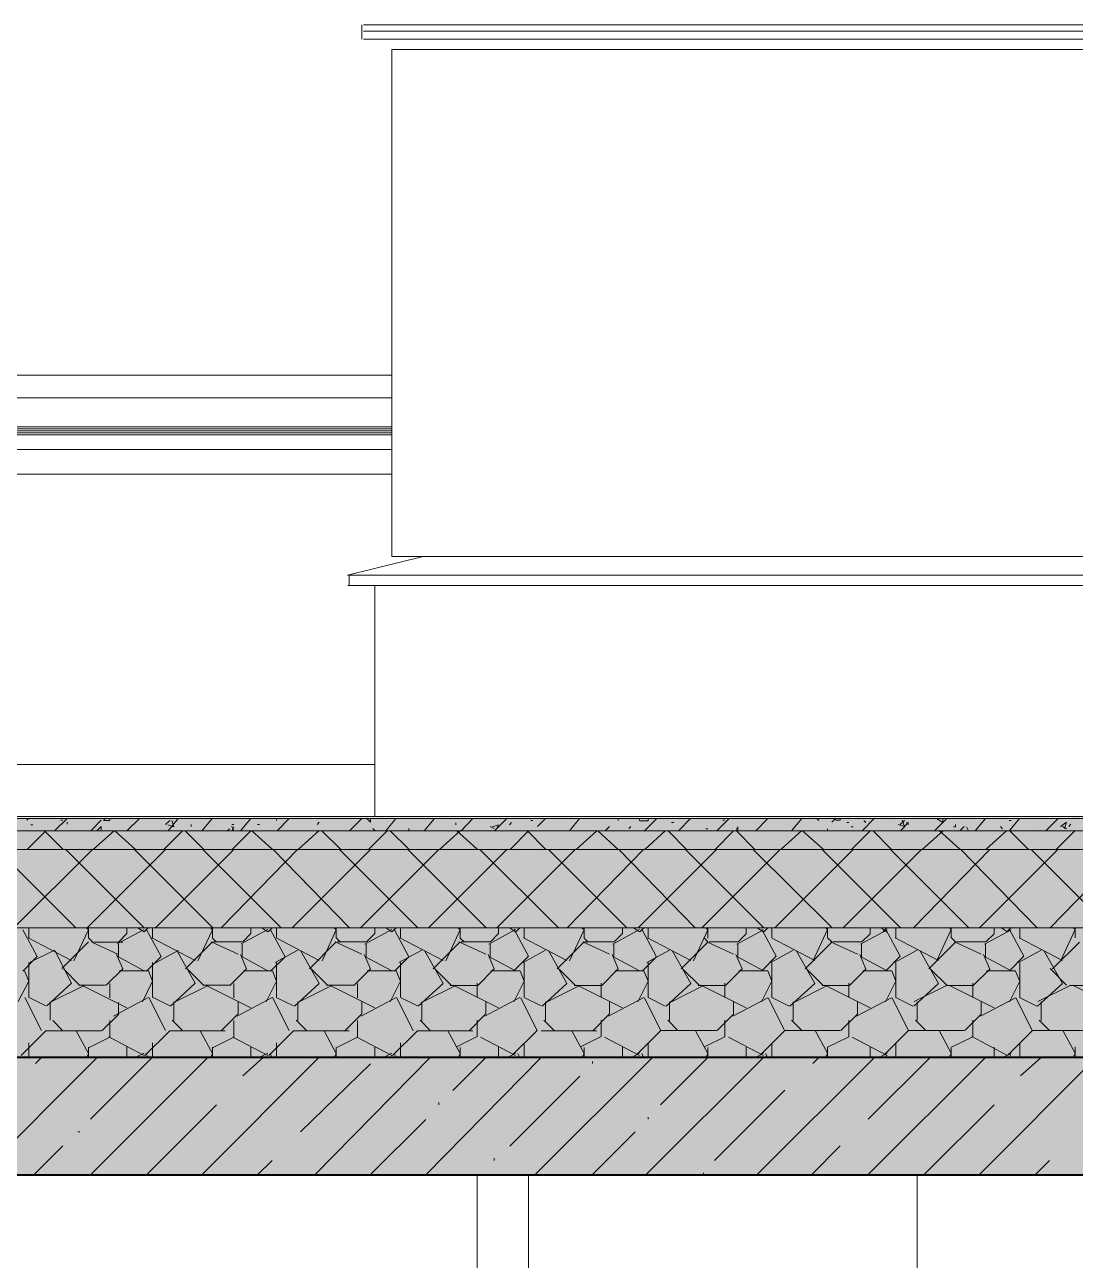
# Model space of a CAD drawing. Header units: millimetres. Extents: x -135211 to 49383, y -8033 to 228499.
# Drawn here: x -20127 to -17969, y 60758 to 63296 of the extents above; entities that cross this region are included whole.
import ezdxf

# ---------------------------------------------------------------- set-up
doc = ezdxf.new("R2010")
doc.units = ezdxf.units.MM
doc.layers.add('PDF _Геометрия', color=7, linetype='Continuous', true_color=0x1d1d1d)
doc.layers.add('PDF _Сплошная заливка', color=7, linetype='Continuous', true_color=0xffffff)

msp = doc.modelspace()

# ---------------------------------------------------------------- hatches: boundary and pattern name
at = {"layer": 'PDF _Сплошная заливка', "transparency": 33554559}
h = msp.add_hatch(color=256, dxfattribs=at)
h.paths.add_polyline_path([(-25691.9, 61763.6), (-25780.5, 61766.9), (-25912.9, 61766.9), (-25912.9, 61742.4), (-25806.2, 61742.4), (-25691.9, 61738.2), (-25581.8, 61734), (-25353.2, 61725.5), (-25243.2, 61721.3), (-25014.6, 61712.8), (-24904.5, 61708.6), (-24676, 61700.1), (-24565.9, 61695.9), (-24451.6, 61691.6), (-24341.5, 61687.4), (-24227.2, 61683.2), (-24117.2, 61679), (-24002.9, 61674.7), (-23892.8, 61670.5), (-23892.8, 61695.9), (-24002.9, 61700.1), (-24117.2, 61704.3), (-24227.2, 61708.6), (-24455.8, 61717), (-24565.9, 61721.3), (-24680.2, 61725.5), (-24790.2, 61729.7), (-25018.8, 61738.2), (-25128.9, 61742.4), (-25243.2, 61746.7), (-25353.2, 61750.9), (-25581.8, 61759.4)])
h.paths.add_polyline_path([(-263.8, 61742.4), (-263.8, 61766.9), (-569.8, 61766.9), (-763.3, 61763.6), (-1017.3, 61759.4), (-1267.1, 61755.1), (-1521.1, 61750.9), (-2020.6, 61742.4), (-2274.5, 61738.2), (-2524.3, 61734), (-2778.3, 61729.7), (-3028, 61725.5), (-3282, 61721.3), (-3781.5, 61712.8), (-4035.5, 61708.6), (-4285.3, 61704.3), (-4539.2, 61700.1), (-5038.7, 61691.6), (-5292.7, 61687.4), (-5542.5, 61683.2), (-5796.5, 61679), (-6046.2, 61674.7), (-6300.2, 61670.5), (-22601.7, 61666.3), (-22601.7, 61640.9), (-6300.2, 61645.1), (-6046.2, 61649.3), (-5796.5, 61653.6), (-5542.5, 61657.8), (-5292.7, 61662), (-5038.7, 61666.3), (-4539.2, 61674.7), (-4285.3, 61679), (-4035.5, 61683.2), (-3781.5, 61687.4), (-3282, 61695.9), (-3028, 61700.1), (-2778.3, 61704.3), (-2524.3, 61708.6), (-2274.5, 61712.8), (-2020.6, 61717), (-1521.1, 61725.5), (-1267.1, 61729.7), (-1017.3, 61734), (-763.3, 61738.2), (-513.6, 61742.4)])
h = msp.add_hatch(color=256, dxfattribs=at)
h.paths.add_polyline_path([(-25691.9, 61738.2), (-25779.1, 61741.4), (-25912.9, 61741.4), (-25912.9, 61704.3), (-25806.2, 61704.3), (-25691.9, 61700.1), (-25581.8, 61695.9), (-25353.2, 61687.4), (-25243.2, 61683.2), (-25014.6, 61674.7), (-24904.5, 61670.5), (-24676, 61662), (-24565.9, 61657.8), (-24451.6, 61653.6), (-24341.5, 61649.3), (-24227.2, 61645.1), (-24117.2, 61640.9), (-24002.9, 61636.6), (-23892.8, 61632.4), (-23892.8, 61670.5), (-24002.9, 61674.7), (-24117.2, 61679), (-24227.2, 61683.2), (-24455.8, 61691.6), (-24565.9, 61695.9), (-24680.2, 61700.1), (-24790.2, 61704.3), (-25018.8, 61712.8), (-25128.9, 61717), (-25243.2, 61721.3), (-25353.2, 61725.5), (-25581.8, 61734)])
h.paths.add_polyline_path([(-263.8, 61704.3), (-263.8, 61741.4), (-572.7, 61741.4), (-763.3, 61738.2), (-1017.3, 61734), (-1267.1, 61729.7), (-1521.1, 61725.5), (-2020.6, 61717), (-2274.5, 61712.8), (-2524.3, 61708.6), (-2778.3, 61704.3), (-3028, 61700.1), (-3282, 61695.9), (-3781.5, 61687.4), (-4035.5, 61683.2), (-4285.3, 61679), (-4539.2, 61674.7), (-5038.7, 61666.3), (-5292.7, 61662), (-5542.5, 61657.8), (-5796.5, 61653.6), (-6046.2, 61649.3), (-6300.2, 61645.1), (-22601.7, 61640.9), (-22601.7, 61602.8), (-6300.2, 61607), (-6046.2, 61611.2), (-5796.5, 61615.5), (-5542.5, 61619.7), (-5292.7, 61623.9), (-5038.7, 61628.2), (-4539.2, 61636.6), (-4285.3, 61640.9), (-4035.5, 61645.1), (-3781.5, 61649.3), (-3282, 61657.8), (-3028, 61662), (-2778.3, 61666.3), (-2524.3, 61670.5), (-2274.5, 61674.7), (-2020.6, 61679), (-1521.1, 61687.4), (-1267.1, 61691.6), (-1017.3, 61695.9), (-763.3, 61700.1), (-513.6, 61704.3)])
h = msp.add_hatch(color=256, dxfattribs=at)
h.paths.add_polyline_path([(-25691.9, 61700.1), (-25779.3, 61703.4), (-25912.9, 61703.4), (-25912.9, 61543.5), (-25806.2, 61543.5), (-25691.9, 61539.3), (-25581.8, 61535), (-25353.2, 61526.6), (-25243.2, 61522.3), (-25014.6, 61513.9), (-24904.5, 61509.6), (-24676, 61501.2), (-24565.9, 61496.9), (-24451.6, 61492.7), (-24341.5, 61488.5), (-24227.2, 61484.2), (-24117.2, 61480), (-24002.9, 61475.8), (-23892.8, 61471.5), (-23892.8, 61632.4), (-24002.9, 61636.6), (-24117.2, 61640.9), (-24227.2, 61645.1), (-24455.8, 61653.6), (-24565.9, 61657.8), (-24680.2, 61662), (-24790.2, 61666.3), (-25018.8, 61674.7), (-25128.9, 61679), (-25243.2, 61683.2), (-25353.2, 61687.4), (-25581.8, 61695.9)])
h.paths.add_polyline_path([(-263.8, 61543.5), (-263.8, 61703.4), (-572.3, 61703.4), (-763.3, 61700.1), (-1017.3, 61695.9), (-1267.1, 61691.6), (-1521.1, 61687.4), (-2020.6, 61679), (-2274.5, 61674.7), (-2524.3, 61670.5), (-2778.3, 61666.3), (-3028, 61662), (-3282, 61657.8), (-3781.5, 61649.3), (-4035.5, 61645.1), (-4285.3, 61640.9), (-4539.2, 61636.6), (-5038.7, 61628.2), (-5292.7, 61623.9), (-5542.5, 61619.7), (-5796.5, 61615.5), (-6046.2, 61611.2), (-6300.2, 61607), (-22601.7, 61602.8), (-22601.7, 61441.9), (-6300.2, 61446.1), (-6046.2, 61450.4), (-5796.5, 61454.6), (-5542.5, 61458.8), (-5292.7, 61463.1), (-5038.7, 61467.3), (-4539.2, 61475.8), (-4285.3, 61480), (-4035.5, 61484.2), (-3781.5, 61488.5), (-3282, 61496.9), (-3028, 61501.2), (-2778.3, 61505.4), (-2524.3, 61509.6), (-2274.5, 61513.9), (-2020.6, 61518.1), (-1521.1, 61526.6), (-1267.1, 61530.8), (-1017.3, 61535), (-763.3, 61539.3), (-513.6, 61543.5)])
h = msp.add_hatch(color=256, dxfattribs=at)
h.paths.add_polyline_path([(-25691.9, 61539.3), (-25779.5, 61542.5), (-25912.9, 61542.5), (-25912.9, 61175.2), (-23892.8, 61175.2), (-23892.8, 61471.5), (-24002.9, 61475.8), (-24117.2, 61480), (-24227.2, 61484.2), (-24455.8, 61492.7), (-24565.9, 61496.9), (-24680.2, 61501.2), (-24790.2, 61505.4), (-25018.8, 61513.9), (-25128.9, 61518.1), (-25243.2, 61522.3), (-25353.2, 61526.6), (-25581.8, 61535)])
h.paths.add_polyline_path([(-263.8, 61175.2), (-263.8, 61542.5), (-571.9, 61542.5), (-763.3, 61539.3), (-1017.3, 61535), (-1267.1, 61530.8), (-1521.1, 61526.6), (-2020.6, 61518.1), (-2274.5, 61513.9), (-2524.3, 61509.6), (-2778.3, 61505.4), (-3028, 61501.2), (-3282, 61496.9), (-3781.5, 61488.5), (-4035.5, 61484.2), (-4285.3, 61480), (-4539.2, 61475.8), (-5038.7, 61467.3), (-5292.7, 61463.1), (-5542.5, 61458.8), (-5796.5, 61454.6), (-6046.2, 61450.4), (-6300.2, 61446.1), (-22601.7, 61441.9), (-22601.7, 61175.2)])
h = msp.add_hatch(color=256, dxfattribs=at)
h.paths.add_polyline_path([(-89594.3, 60933.9), (-89594.3, 61174.9), (-103546, 61174.9), (-103546, 60933.9)])
h.paths.add_polyline_path([(146.8, 60933.9), (146.8, 61174.9), (-22999.7, 61174.9), (-22999.7, 60933.9)])
h.paths.add_polyline_path([(-23351, 60933.9), (-23351, 61174.9), (-26352.2, 61174.9), (-26352.2, 60933.9)])
h.paths.add_polyline_path([(-26398.8, 60933.9), (-26398.8, 61174.9), (-44097.3, 61174.9), (-44097.3, 60933.9)])
h.paths.add_polyline_path([(-45350.3, 60933.9), (-45350.3, 61174.9), (-51128.4, 61174.9), (-51128.4, 60933.9)])
h.paths.add_polyline_path([(-77398.8, 60933.9), (-77398.8, 61174.9), (-79396.8, 61174.9), (-79396.8, 60933.9)])
h.paths.add_polyline_path([(-82897.6, 60933.9), (-82897.6, 61174.9), (-86097.8, 61174.9), (-86097.8, 60933.9)])

# ---------------------------------------------------------------- linework, layer by layer
at = {"layer": 'PDF _Геометрия', "color": 7, "lineweight": 9}
for points in [[(-19434.7, 63295.9), (-19434.7, 63283.2), (-19434.7, 63266.3), (-19434.7, 63274.7)], [(-19431.1, 63282.8), (-17162.2, 63282.8), (-17162.2, 63295.5), (-19431.1, 63295.5)], [(-17162.2, 63274.3), (-17162.2, 63265.9), (-19431.1, 63265.9), (-17162.2, 63265.9), (-17162.2, 63282.8)], [(-17328.9, 63244.9), (-19373.5, 63244.9)], [(-19373.3, 63244.8), (-19373.3, 62203.5)], [(-19373.3, 62576), (-22624.2, 62576)], [(-19373.3, 62529.4), (-22624.2, 62529.4)], [(-19373.3, 62470.2), (-22624.2, 62470.2)], [(-22624.2, 62466), (-19373.3, 62466)], [(-19373.3, 62461.7), (-22624.2, 62461.7)], [(-19373.3, 62457.5), (-22624.2, 62457.5)], [(-22624.2, 62453.2), (-19373.3, 62453.2)], [(-22594, 61174.2), (-254.6, 61174.2), (-254.6, 61542.5), (-254.6, 61703.4), (-254.6, 61741.4), (-254.6, 61766.9), (-254.6, 61771.1), (-254.6, 61775.3), (-254.6, 62372.2), (-258.7, 62372.2)], [(-19464.2, 62165.1), (-19311.8, 62203.2)], [(-19373.5, 62203.5), (-17328.9, 62203.5)], [(-17131.4, 62143.9), (-17127.1, 62143.9), (-17127.1, 62165.1), (-17279.5, 62203.2), (-17127.1, 62165.1), (-17127.1, 62143.9), (-19463.7, 62143.9)], [(-19463.7, 62165.1), (-17127.1, 62165.1)], [(-19461, 62143.6), (-19461, 62164.7)], [(-19408.4, 61670.3), (-19408.4, 62144.4)], [(-22591.9, 61776.1), (-19408.4, 61776.1)], [(-6291.2, 61669.5), (-22594.1, 61669.5)], [(-22141.9, 60522.4), (-18294, 60522.4), (-18294, 60933), (-18294, 57055.3), (-18294, 60522.4), (-19094.2, 60522.4)], [(-18294, 60933), (-22141.9, 60933)], [(-19455.9, 57055.6), (-19197.8, 57055.6), (-19197.8, 60933.3)], [(-19194, 60932.8), (-19092.5, 60932.8), (-19092.5, 60522.2)], [(-18299.5, 60933.7), (-17600.9, 60933.7), (-17600.9, 57056.2), (-17600.9, 60933.7), (-17600.9, 60523.1)]]:
    msp.add_lwpolyline(points, dxfattribs=at)
for points in [[(-22624.2, 62423.6), (-19373.3, 62423.6)], [(-22624.2, 62372.8), (-19373.3, 62372.8)]]:
    msp.add_lwpolyline(points, close=True, dxfattribs=at)
at = {"layer": 'PDF _Геометрия', "color": 7, "lineweight": 40}
for points in [[(-96.7, 62372.5), (-96.7, 61174.5), (-22994.2, 61174.5)], [(-22998.7, 60933.8), (-351.1, 60933.8), (-351.1, 60353.8)]]:
    msp.add_lwpolyline(points, dxfattribs=at)
at = {"layer": 'PDF _Геометрия', "color": 7, "lineweight": 20}
for points in [[(-6291.2, 61669.5), (-22594.1, 61669.5)], [(-6291.2, 61665.2), (-22594.1, 61665.2)], [(-6291.2, 61639.8), (-22594.1, 61639.8)], [(-6291.2, 61601.7), (-22594.1, 61601.7)], [(-6291.2, 61440.9), (-22594.1, 61440.9)]]:
    msp.add_lwpolyline(points, dxfattribs=at)
at = {"layer": 'PDF _Геометрия', "lineweight": 9}
for points in [[(-20123.2, 61661.7), (-20119, 61666)], [(-20114.4, 61652.7), (-20110.3, 61652.7)], [(-20065.8, 61640.2), (-20040.1, 61665.7)], [(-20057.6, 61660.9), (-20057.6, 61660.9)], [(-20053, 61662), (-20048.9, 61662)], [(-20040.1, 61657.7), (-20040.1, 61653.5)], [(-19990.7, 61640.5), (-19969.9, 61661.7)], [(-19978.2, 61640.5), (-19969.9, 61648.9), (-19969.9, 61640.5)], [(-19965.3, 61661.6), (-19961.1, 61665.8)], [(-19964.8, 61661.5), (-19952.3, 61661.5), (-19952.3, 61665.7)], [(-19916.6, 61640.6), (-19890.9, 61666)], [(-19837.9, 61653.1), (-19829.5, 61661.5)], [(-19833.3, 61652.5), (-19820.7, 61648.3), (-19824.9, 61661)], [(-19832.8, 61639.8), (-19812, 61665.2)], [(-19785.6, 61652.8), (-19785.6, 61648.7)], [(-19762.6, 61640.5), (-19741.8, 61665.9)], [(-19702.1, 61653.1), (-19697.9, 61653.1)], [(-19697.9, 61640.3), (-19702.1, 61648.8)], [(-19702.1, 61639.7), (-19697.9, 61648.2)], [(-19683.7, 61640.2), (-19662.8, 61665.6)], [(-19649.4, 61653.3), (-19645.3, 61653.3)], [(-19610.2, 61661.6), (-19610.2, 61665.9)], [(-19608.9, 61639.8), (-19583.8, 61665.2)], [(-19526.6, 61653.3), (-19522.4, 61657.6)], [(-19459.8, 61640.2), (-19434.7, 61665.6)], [(-19425.9, 61666.1), (-19425.9, 61666.1)], [(-19425.5, 61666.1), (-19417.1, 61657.6), (-19417.1, 61666.1)], [(-19385.4, 61640.4), (-19364.5, 61665.8)], [(-19306.5, 61640.1), (-19285.5, 61665.5)], [(-19303.1, 61661.4), (-19303.1, 61661.4)], [(-19241.6, 61652.6), (-19241.6, 61656.8)], [(-19231.7, 61639.7), (-19206.5, 61665.2)], [(-19171.1, 61649.1), (-19162.7, 61644.9)], [(-19166.5, 61648.5), (-19153.9, 61652.7), (-19158.1, 61644.3)], [(-19161.5, 61640.5), (-19136.4, 61665.9)], [(-19131.8, 61652.6), (-19127.6, 61656.9)], [(-19087.9, 61661.4), (-19083.7, 61661.4)], [(-19074.2, 61648.7), (-19057.4, 61665.5)], [(-19008.2, 61640.4), (-18987.2, 61665.8)], [(-18934.2, 61640.7), (-18925.8, 61649.1)], [(-18908.2, 61661.2), (-18908.2, 61665.4)], [(-18886.1, 61644.7), (-18881.9, 61648.9)], [(-18864.4, 61661), (-18864.4, 61665.3)], [(-18863.7, 61660.9), (-18846.8, 61660.9), (-18846.8, 61665.2)], [(-18854.5, 61639.7), (-18829.3, 61665)], [(-18798.4, 61657.5), (-18794.2, 61657.5)], [(-18784.3, 61640.4), (-18759.1, 61665.8)], [(-18705.4, 61640.1), (-18680.1, 61665.5)], [(-18693.1, 61661.9), (-18688.9, 61661.9)], [(-18688.9, 61649.1), (-18688.9, 61649.1)], [(-18666.8, 61640), (-18662.6, 61648.5), (-18662.6, 61640)], [(-18626.4, 61639.7), (-18601.1, 61665.2)], [(-18618.7, 61657.3), (-18618.7, 61657.3)], [(-18552.1, 61640), (-18530.9, 61665.4)], [(-18500.1, 61665.2), (-18495.9, 61661)], [(-18469.2, 61657.7), (-18460.8, 61666.1), (-18460.8, 61661.9)], [(-18460.4, 61661.9), (-18452, 61661.9), (-18452, 61666.1)], [(-18438.7, 61657), (-18434.4, 61657)], [(-18429.9, 61648.5), (-18425.7, 61648.5)], [(-18407.1, 61640.4), (-18381.8, 61665.8)], [(-18403.6, 61661.1), (-18399.3, 61656.9)], [(-18337.9, 61661.4), (-18337.9, 61661.4)], [(-18333.1, 61653.3), (-18320.4, 61649.1), (-18324.6, 61661.8)], [(-18328.8, 61652.8), (-18320.4, 61661.3)], [(-18328.5, 61640.1), (-18311.6, 61657)], [(-18315.8, 61657.5), (-18311.6, 61653.3)], [(-18258, 61640.8), (-18232.6, 61666.1)], [(-18254.1, 61665.7), (-18241.4, 61657.2), (-18241.4, 61665.7)], [(-18219.3, 61648.6), (-18215.1, 61648.6), (-18215.1, 61652.9)], [(-18206, 61640.7), (-18197.5, 61649.1)], [(-18188.8, 61640.1), (-18193, 61648.5)], [(-18174.8, 61639.9), (-18153.7, 61665.3)], [(-18122.8, 61648.8), (-18118.6, 61644.5)], [(-18105.3, 61661.4), (-18101, 61661.4)], [(-18104.7, 61640.6), (-18083.5, 61666)], [(-18057.1, 61648.5), (-18057.1, 61648.5)], [(-18029.9, 61640.3), (-18004.5, 61665.7)], [(-17999.7, 61649.2), (-17987, 61657.7), (-17991.2, 61645)], [(-17995.4, 61648.7), (-17987, 61644.4)], [(-17982.4, 61649.2), (-17978.2, 61653.5)], [(-20122.1, 61601.8), (-20084, 61639.9)], [(-20048.9, 61602.7), (-20087, 61640.8)], [(-19986, 61602.2), (-19943.6, 61640.3)], [(-19899.7, 61602.1), (-19942.1, 61640.2)], [(-19841.4, 61602.1), (-19803.2, 61640.3)], [(-19759.3, 61602), (-19797.6, 61640)], [(-19710.8, 61639.8), (-19706.7, 61644.1)], [(-19701.1, 61602.1), (-19662.8, 61640.2)], [(-19618.9, 61602.4), (-19661.4, 61640.5)], [(-19565, 61602.5), (-19522.4, 61640.6)], [(-19540, 61640.7), (-19540, 61640.7)], [(-19478.5, 61602.3), (-19516.9, 61640.4)], [(-19420.4, 61602.4), (-19382, 61640.5)], [(-19412.5, 61644.9), (-19408.4, 61640.7)], [(-19338.2, 61602.2), (-19376.6, 61640.3)], [(-19338.2, 61640.3), (-19338.2, 61644.6)], [(-19275.5, 61601.8), (-19232.9, 61639.8)], [(-19197.8, 61602.7), (-19240.4, 61640.8)], [(-19130.3, 61601.7), (-19092.5, 61639.8)], [(-19057.4, 61602.6), (-19095.2, 61640.7)], [(-18994.2, 61602.1), (-18952.1, 61640.2)], [(-18908.2, 61601.9), (-18950.3, 61640.1)], [(-18853.8, 61602.1), (-18811.7, 61640.2)], [(-18767.8, 61601.9), (-18805.8, 61640)], [(-18794.2, 61644.8), (-18794.2, 61644.8)], [(-18728.2, 61644), (-18724, 61644)], [(-18709.3, 61602), (-18671.3, 61640)], [(-18627.5, 61601.8), (-18665.4, 61639.9)], [(-18573.2, 61602.4), (-18530.9, 61640.5)], [(-18539.7, 61640), (-18539.7, 61640)], [(-18487.1, 61602.2), (-18529.3, 61640.3)], [(-18478.3, 61640.2), (-18478.3, 61644.5)], [(-18428.6, 61602.3), (-18390.6, 61640.4)], [(-18346.7, 61602.1), (-18384.7, 61640.2)], [(-18283.7, 61601.7), (-18241.4, 61639.7)], [(-18206.3, 61602.6), (-18248.6, 61640.7)], [(-18152.2, 61602.7), (-18109.8, 61640.7)], [(-18065.9, 61602.5), (-18104.1, 61640.5)], [(-18022.1, 61644.1), (-18022.1, 61644.1)], [(-18007.6, 61602.6), (-17969.4, 61640.7)], [(-20022.5, 61441.2), (-20183.6, 61602)], [(-20148.6, 61441.5), (-19987.4, 61602.4)], [(-19882.1, 61441.1), (-20042.7, 61602)], [(-19998.9, 61440.9), (-19838.3, 61601.8)], [(-19741.8, 61441.6), (-19902.6, 61602.4)], [(-19858.8, 61440.8), (-19697.9, 61601.7)], [(-19601.4, 61441.5), (-19762.4, 61602.3)], [(-19723.2, 61441.8), (-19566.3, 61602.7)], [(-19461, 61441.4), (-19617.3, 61602.3)], [(-19577.7, 61441.1), (-19417.1, 61602.1)], [(-19320.6, 61441.8), (-19481.3, 61602.7)], [(-19437.5, 61441.1), (-19276.7, 61602)], [(-19180.2, 61441.8), (-19341.1, 61602.6)], [(-19297.3, 61441.5), (-19136.4, 61602.4)], [(-19031.1, 61441.1), (-19192.2, 61602)], [(-19157.1, 61441.5), (-18996, 61602.3)], [(-18890.7, 61441), (-19051.3, 61601.9)], [(-19012, 61441.3), (-18855.6, 61602.2)], [(-18750.3, 61440.9), (-18906.9, 61601.7)], [(-18867.3, 61440.7), (-18706.4, 61601.5)], [(-18609.9, 61441.4), (-18770.9, 61602.2)], [(-18735.9, 61441.7), (-18574.8, 61602.6)], [(-18469.5, 61441.3), (-18630.7, 61602.1)], [(-18586.2, 61441.1), (-18425.7, 61601.9)], [(-18329.1, 61441.7), (-18489.8, 61602.6)], [(-18446, 61441), (-18285.3, 61601.9)], [(-18188.8, 61441.6), (-18349.6, 61602.5)], [(-18301.6, 61440.9), (-18144.9, 61601.8)], [(-18048.4, 61441.5), (-18205.2, 61602.4)], [(-18165.6, 61441.3), (-18004.5, 61602.2)], [(-17899.2, 61440.9), (-18059.8, 61601.8)], [(-18020.5, 61441.3), (-17864.1, 61602.1)], [(-20131.3, 61352.1), (-20101.5, 61381.7), (-20131.3, 61436.8)], [(-20031.3, 61374), (-20120.2, 61420.6)], [(-20119, 61420.4), (-20119, 61441.6)], [(-20026.1, 61373.4), (-19996.2, 61436.8), (-20000.4, 61441.1)], [(-19996.2, 61419.9), (-19996.2, 61441.1)], [(-19987.4, 61411.4), (-19995.8, 61419.9)], [(-19937.1, 61407.8), (-19882.1, 61437.4)], [(-19933.9, 61412.2), (-19917.2, 61429.1), (-19917.2, 61441.8)], [(-19882.1, 61432.6), (-19894.7, 61441.1)], [(-19881.7, 61432.6), (-19873.4, 61441.1)], [(-19877, 61352.1), (-19847.1, 61381.7), (-19877, 61436.7)], [(-19776.9, 61374), (-19865.9, 61420.6)], [(-19864.6, 61420.4), (-19864.6, 61441.5)], [(-19771.7, 61373.3), (-19741.8, 61436.8), (-19745.9, 61441)], [(-19741.8, 61419.9), (-19741.8, 61441)], [(-19733, 61411.3), (-19741.3, 61419.8)], [(-19682.8, 61407.7), (-19627.7, 61437.3)], [(-19679.5, 61412.1), (-19662.8, 61429), (-19662.8, 61441.8)], [(-19627.7, 61432.6), (-19640.2, 61441)], [(-19627.3, 61432.5), (-19618.9, 61441)], [(-19622.6, 61352), (-19592.6, 61381.6), (-19622.6, 61436.6)], [(-19522.4, 61373.9), (-19611, 61420.5)], [(-19610.2, 61420.4), (-19610.2, 61441.5)], [(-19516.6, 61373.2), (-19487.3, 61436.7), (-19491.5, 61441)], [(-19487.3, 61419.8), (-19487.3, 61441)], [(-19478.5, 61411.3), (-19486.9, 61419.7)], [(-19428.4, 61407.6), (-19373.3, 61437.3)], [(-19425.1, 61412), (-19408.4, 61429), (-19408.4, 61441.7)], [(-19373.3, 61432.5), (-19385.8, 61441)], [(-19372.9, 61432.5), (-19364.5, 61440.9)], [(-19367.5, 61351.9), (-19338.2, 61381.5), (-19367.5, 61436.6)], [(-19268, 61373.9), (-19356.7, 61420.4)], [(-19355.7, 61420.3), (-19355.7, 61441.4)], [(-19262.2, 61373.1), (-19232.9, 61436.6), (-19237.1, 61440.9)], [(-19232.9, 61419.7), (-19232.9, 61440.9)], [(-19224.1, 61411.2), (-19232.5, 61419.7)], [(-19174.1, 61407.6), (-19118.8, 61437.3)], [(-19170.7, 61412), (-19153.9, 61429), (-19153.9, 61441.6)], [(-19118.8, 61432.4), (-19131.4, 61440.9)], [(-19121.9, 61353), (-19092.5, 61382.6), (-19121.9, 61437.7)], [(-19118.4, 61432.4), (-19110, 61440.9)], [(-19013.5, 61373.8), (-19102.5, 61420.4)], [(-19101.3, 61420.2), (-19101.3, 61441.4)], [(-19007.9, 61373.1), (-18978.4, 61436.6), (-18982.6, 61440.9)], [(-18978.4, 61419.7), (-18978.4, 61440.9)], [(-18969.6, 61411.1), (-18978.1, 61419.6)], [(-18919.1, 61407.5), (-18864.4, 61437.2)], [(-18916.3, 61412), (-18899.5, 61428.9), (-18899.5, 61441.5)], [(-18864.4, 61432.4), (-18877, 61440.8)], [(-18864, 61432.4), (-18855.6, 61440.9)], [(-18858.7, 61351.8), (-18829.3, 61381.4), (-18858.7, 61436.5)], [(-18759.1, 61373.7), (-18848.2, 61420.3)], [(-18846.8, 61420.2), (-18846.8, 61441.3)], [(-18753.5, 61373), (-18724, 61436.5), (-18728.2, 61440.8)], [(-18724, 61412.2), (-18732.4, 61420.7)], [(-18724, 61419.6), (-18724, 61440.8)], [(-18664.8, 61407.5), (-18609.9, 61437.1)], [(-18661.9, 61411.9), (-18645, 61428.8), (-18645, 61441.5)], [(-18609.9, 61432.4), (-18622.6, 61440.8)], [(-18613.1, 61352.8), (-18583.6, 61382.5), (-18613.1, 61437.5)], [(-18609.6, 61432.3), (-18601.1, 61440.8)], [(-18504.6, 61373.7), (-18593.3, 61420.3)], [(-18592.4, 61420.1), (-18592.4, 61441.3)], [(-18507.9, 61374.1), (-18478.3, 61437.6), (-18482.5, 61441.8)], [(-18478.3, 61420.7), (-18478.3, 61441.8)], [(-18469.5, 61412.2), (-18478, 61420.6)], [(-18410.4, 61407.4), (-18355.5, 61437.1)], [(-18407.5, 61411.8), (-18390.6, 61428.7), (-18390.6, 61441.4)], [(-18355.5, 61432.3), (-18368.1, 61440.8)], [(-18363.9, 61433.4), (-18355.5, 61441.8)], [(-18358.7, 61352.8), (-18329.1, 61382.4), (-18358.7, 61437.5)], [(-18250.2, 61373.6), (-18339, 61420.2)], [(-18337.9, 61420.1), (-18337.9, 61441.2)], [(-18253.5, 61374.1), (-18223.9, 61437.6), (-18228.1, 61441.8)], [(-18223.9, 61420.6), (-18223.9, 61441.8)], [(-18215.1, 61412.1), (-18223.5, 61420.6)], [(-18156.1, 61407.4), (-18101, 61437)], [(-18153.1, 61411.8), (-18136.1, 61428.7), (-18136.1, 61441.4)], [(-18109.8, 61433.4), (-18122.5, 61441.8)], [(-18109.5, 61433.3), (-18101, 61441.8)], [(-18104.4, 61352.8), (-18074.7, 61382.4), (-18104.4, 61437.4)], [(-17995.7, 61373.6), (-18084.8, 61420.1)], [(-18083.5, 61420), (-18083.5, 61441.2)], [(-17999.1, 61374), (-17969.4, 61437.5), (-17973.6, 61441.7)], [(-17969.4, 61420.5), (-17969.4, 61441.7)], [(-20117.1, 61369.4), (-20066.4, 61394.8)], [(-20082, 61280.4), (-20031.3, 61327), (-20065.3, 61394.6)], [(-20051.1, 61357), (-19996.2, 61412)], [(-19934.8, 61385.8), (-19989.7, 61411.2)], [(-19985.1, 61411.1), (-19926, 61411.1)], [(-19934.8, 61382.1), (-19934.8, 61407.4)], [(-19858.6, 61368.8), (-19812, 61394.2)], [(-19827.7, 61280.3), (-19776.9, 61326.9), (-19815.1, 61394.6)], [(-19796.8, 61356.9), (-19741.8, 61411.9)], [(-19689.1, 61386.8), (-19744.1, 61412.2)], [(-19739.5, 61412.2), (-19680.3, 61412.2)], [(-19680.3, 61382), (-19680.3, 61407.4)], [(-19613, 61369.9), (-19566.3, 61395.3)], [(-19573.3, 61280.2), (-19522.4, 61326.8), (-19560.8, 61394.6)], [(-19542.4, 61356.8), (-19487.3, 61411.9)], [(-19434.7, 61386.8), (-19489.8, 61412.2)], [(-19485.2, 61412.1), (-19425.9, 61412.1)], [(-19425.9, 61382), (-19425.9, 61407.4)], [(-19358.7, 61369.8), (-19311.8, 61395.2)], [(-19319, 61280.2), (-19268, 61326.8), (-19306.4, 61394.5)], [(-19288.1, 61356.8), (-19232.9, 61411.8)], [(-19180.2, 61386.7), (-19235.5, 61412.1)], [(-19230.9, 61412.1), (-19171.5, 61412.1)], [(-19171.5, 61381.9), (-19171.5, 61407.3)], [(-19103.6, 61369.8), (-19057.4, 61395.1)], [(-19064.7, 61280.1), (-19013.5, 61326.7), (-19051.4, 61394.4)], [(-19033.8, 61356.7), (-18978.4, 61411.8)], [(-18925.8, 61386.7), (-18980.5, 61412)], [(-18976.6, 61412), (-18917, 61412)], [(-18917, 61381.8), (-18917, 61407.3)], [(-18849.3, 61369.7), (-18802.9, 61395.1)], [(-18809.6, 61280.1), (-18759.1, 61326.6), (-18797, 61394.4)], [(-18778.8, 61356.7), (-18724, 61411.7)], [(-18671.3, 61386.6), (-18726.1, 61412)], [(-18721.6, 61412), (-18662.6, 61412)], [(-18662.6, 61381.8), (-18662.6, 61407.2)], [(-18594.9, 61369.7), (-18548.5, 61395.1)], [(-18555.3, 61280), (-18504.6, 61326.6), (-18542.6, 61394.3)], [(-18524.4, 61356.6), (-18469.5, 61411.6)], [(-18416.9, 61386.5), (-18471.8, 61412)], [(-18467.3, 61411.9), (-18408.1, 61411.9)], [(-18408.1, 61381.7), (-18408.1, 61407.1)], [(-18340.6, 61369.6), (-18294, 61395)], [(-18301, 61280), (-18250.2, 61326.5), (-18288.3, 61394.3)], [(-18270.1, 61356.6), (-18215.1, 61411.6)], [(-18162.4, 61386.5), (-18217.5, 61411.9)], [(-18213, 61411.8), (-18153.7, 61411.8)], [(-18153.7, 61381.7), (-18153.7, 61407.1)], [(-18086.2, 61369.5), (-18039.6, 61394.9)], [(-18046.6, 61279.9), (-17995.7, 61326.5), (-18033.9, 61394.2)], [(-18015.8, 61356.5), (-17960.6, 61411.5)], [(-20119, 61297.7), (-20119, 61369.7)], [(-19960.1, 61322.8), (-19926, 61356.6), (-19938.5, 61386.3)], [(-19882.1, 61352.7), (-19937.1, 61382.4)], [(-19864.6, 61297.7), (-19864.6, 61369.6)], [(-19705.7, 61322.7), (-19671.6, 61356.6), (-19684.1, 61386.2)], [(-19627.7, 61352.7), (-19682.8, 61382.4)], [(-19610.2, 61297.6), (-19610.2, 61369.6)], [(-19451.3, 61322.7), (-19417.1, 61356.5), (-19429.7, 61386.1)], [(-19373.3, 61352.6), (-19428.4, 61382.3)], [(-19355.7, 61297.5), (-19355.7, 61369.5)], [(-19196.3, 61322.6), (-19162.7, 61356.5), (-19175.3, 61386.1)], [(-19118.8, 61352.6), (-19174.1, 61382.2)], [(-19101.3, 61297.5), (-19101.3, 61369.4)], [(-18941.9, 61322.6), (-18908.2, 61356.4), (-18920.9, 61386)], [(-18864.4, 61352.5), (-18919.1, 61382.1)], [(-18846.8, 61297.4), (-18846.8, 61369.4)], [(-18687.5, 61322.5), (-18653.8, 61356.4), (-18666.4, 61386)], [(-18609.9, 61352.4), (-18664.8, 61382.1)], [(-18592.4, 61297.4), (-18592.4, 61369.3)], [(-18433.1, 61322.4), (-18399.3, 61356.3), (-18412, 61385.9)], [(-18355.5, 61352.4), (-18410.4, 61382.1)], [(-18337.9, 61297.3), (-18337.9, 61369.2)], [(-18178.8, 61322.3), (-18144.9, 61356.2), (-18157.6, 61385.9)], [(-18101, 61352.4), (-18156.1, 61382)], [(-18083.5, 61297.2), (-18083.5, 61369.2)], [(-20140.6, 61289.3), (-20119, 61331.6), (-20127.4, 61352.7)], [(-20013.8, 61322.6), (-20047.8, 61356.5)], [(-19932.5, 61352.7), (-19873.4, 61352.7)], [(-19885.5, 61289.2), (-19864.6, 61331.5), (-19872.9, 61352.7)], [(-19759.3, 61322.6), (-19793.4, 61356.4)], [(-19678.2, 61352.6), (-19618.9, 61352.6)], [(-19631.1, 61289.1), (-19610.2, 61331.4), (-19618.5, 61352.6)], [(-19504.9, 61322.5), (-19539, 61356.4)], [(-19423.8, 61352.6), (-19364.5, 61352.6)], [(-19376.7, 61289), (-19355.7, 61331.4), (-19364.1, 61352.6)], [(-19250.4, 61322.4), (-19284, 61356.3)], [(-19169.5, 61352.6), (-19110, 61352.6)], [(-19122.3, 61289), (-19101.3, 61331.3), (-19109.7, 61352.5)], [(-18996, 61322.4), (-19029.6, 61356.3)], [(-18914.5, 61352.5), (-18855.6, 61352.5)], [(-18867.9, 61289), (-18846.8, 61331.3), (-18855.2, 61352.4)], [(-18741.5, 61322.3), (-18775.2, 61356.2)], [(-18660.2, 61352.4), (-18601.1, 61352.4)], [(-18613.5, 61288.9), (-18592.4, 61331.2), (-18600.8, 61352.4)], [(-18487.1, 61322.2), (-18520.9, 61356.2)], [(-18405.9, 61352.3), (-18346.7, 61352.3)], [(-18359.1, 61288.8), (-18337.9, 61331.1), (-18346.4, 61352.3)], [(-18232.6, 61322.2), (-18266.5, 61356.1)], [(-18151.6, 61352.3), (-18092.2, 61352.3)], [(-18104.7, 61288.8), (-18083.5, 61331.1), (-18091.9, 61352.2)], [(-17987, 61323.3), (-18020.9, 61357.2)], [(-20073, 61288.7), (-20005, 61322.6)], [(-20016, 61323), (-19961.1, 61323)], [(-19917.2, 61276.7), (-20010.4, 61323.3)], [(-19952.3, 61296.9), (-19952.3, 61326.5)], [(-19818.1, 61288.7), (-19750.5, 61322.5)], [(-19761.7, 61322.9), (-19706.7, 61322.9)], [(-19662.8, 61276.7), (-19756.1, 61323.2)], [(-19697.9, 61296.9), (-19697.9, 61326.5)], [(-19563.8, 61288.6), (-19496.1, 61322.4)], [(-19507.4, 61322.8), (-19452.2, 61322.8)], [(-19408.4, 61276.6), (-19501.2, 61323.1)], [(-19443.4, 61296.8), (-19443.4, 61326.4)], [(-19309.5, 61288.6), (-19241.6, 61322.4)], [(-19253, 61322.7), (-19197.8, 61322.7)], [(-19153.9, 61276.6), (-19247, 61323.1)], [(-19197.8, 61297.9), (-19197.8, 61327.5)], [(-19055.2, 61288.4), (-18987.2, 61322.4)], [(-18998.7, 61322.7), (-18943.3, 61322.7)], [(-18899.5, 61276.5), (-18992.7, 61323)], [(-18943.3, 61297.8), (-18943.3, 61327.5)], [(-18800.2, 61288.4), (-18732.8, 61322.3)], [(-18743.7, 61322.7), (-18688.9, 61322.7)], [(-18645, 61276.4), (-18738.5, 61323)], [(-18688.9, 61297.8), (-18688.9, 61327.4)], [(-18545.9, 61288.4), (-18478.3, 61322.2)], [(-18489.4, 61322.6), (-18434.4, 61322.6)], [(-18390.6, 61276.4), (-18483.5, 61322.9)], [(-18434.4, 61297.7), (-18434.4, 61327.4)], [(-18300.3, 61289.4), (-18232.6, 61323.3)], [(-18235, 61322.5), (-18180, 61322.5)], [(-18136.1, 61276.3), (-18229.3, 61322.8)], [(-18180, 61297.7), (-18180, 61327.3)], [(-18046, 61289.4), (-17978.2, 61323.2)], [(-17980.7, 61322.5), (-17925.5, 61322.5)], [(-17881.7, 61276.2), (-17975.1, 61322.8)], [(-20092.7, 61229.9), (-20126.7, 61297.6)], [(-20084, 61280.6), (-20118, 61297.5)], [(-19945, 61259.6), (-19873.4, 61297.7)], [(-19838.3, 61229.8), (-19872.4, 61297.5)], [(-19829.5, 61280.5), (-19863.6, 61297.5)], [(-19690.7, 61259.5), (-19618.9, 61297.6)], [(-19583.8, 61229.7), (-19618, 61297.5)], [(-19575.1, 61280.5), (-19609.2, 61297.4)], [(-19436.4, 61259.4), (-19364.5, 61297.6)], [(-19329.4, 61229.6), (-19362.9, 61297.4)], [(-19320.6, 61280.4), (-19354.1, 61297.4)], [(-19182.1, 61259.4), (-19110, 61297.5)], [(-19074.9, 61229.6), (-19108.5, 61297.3)], [(-19066.2, 61280.4), (-19099.8, 61297.3)], [(-18927.8, 61259.4), (-18855.6, 61297.5)], [(-18820.5, 61229.6), (-18854.2, 61297.3)], [(-18811.7, 61280.3), (-18845.4, 61297.3)], [(-18672.9, 61259.3), (-18601.1, 61297.4)], [(-18566, 61229.5), (-18599.8, 61297.2)], [(-18557.3, 61280.3), (-18591, 61297.2)], [(-18418.6, 61259.2), (-18346.7, 61297.3)], [(-18311.6, 61229.4), (-18345.4, 61297.2)], [(-18302.8, 61280.2), (-18336.7, 61297.2)], [(-18164.3, 61259.2), (-18092.2, 61297.3)], [(-18057.1, 61229.4), (-18091.1, 61297.1)], [(-18048.4, 61280.2), (-18082.3, 61297)], [(-20075.2, 61250.9), (-20075.2, 61289)], [(-19968.8, 61229.1), (-19934.8, 61263), (-19934.8, 61288.4)], [(-19820.7, 61250.8), (-19820.7, 61289)], [(-19723.2, 61230.2), (-19689.1, 61264.1), (-19689.1, 61289.4)], [(-19566.3, 61250.8), (-19566.3, 61288.9)], [(-19468.9, 61230.2), (-19434.7, 61264), (-19434.7, 61289.4)], [(-19311.8, 61250.8), (-19311.8, 61288.9)], [(-19213.8, 61230.1), (-19180.2, 61263.9), (-19180.2, 61289.3)], [(-19057.4, 61250.7), (-19057.4, 61288.8)], [(-18959.4, 61230), (-18925.8, 61263.9), (-18925.8, 61289.3)], [(-18802.9, 61250.7), (-18802.9, 61288.8)], [(-18705.1, 61230), (-18671.3, 61263.8), (-18671.3, 61289.3)], [(-18548.5, 61250.6), (-18548.5, 61288.7)], [(-18450.7, 61229.9), (-18416.9, 61263.8), (-18416.9, 61289.2)], [(-18294, 61250.5), (-18294, 61288.6)], [(-18196.3, 61229.9), (-18162.4, 61263.7), (-18162.4, 61289.1)], [(-18039.6, 61250.5), (-18039.6, 61288.6)], [(-20048.9, 61229.1), (-20069.7, 61250.2)], [(-19994.7, 61195.4), (-19952.3, 61216.5), (-19952.3, 61250.4)], [(-19803.2, 61230.2), (-19824.1, 61251.3)], [(-19740.4, 61195.3), (-19697.9, 61216.4), (-19697.9, 61250.3)], [(-19548.7, 61230.1), (-19569.7, 61251.3)], [(-19486, 61195.2), (-19443.4, 61216.4), (-19443.4, 61250.2)], [(-19294.3, 61230), (-19315.3, 61251.2)], [(-19240.4, 61196.3), (-19197.8, 61217.5), (-19197.8, 61251.3)], [(-19039.8, 61230), (-19060.9, 61251.2)], [(-18985.4, 61196.3), (-18943.3, 61217.4), (-18943.3, 61251.3)], [(-18785.4, 61229.9), (-18806.5, 61251.1)], [(-18731, 61196.2), (-18688.9, 61217.3), (-18688.9, 61251.2)], [(-18530.9, 61229.9), (-18552.1, 61251)], [(-18476.7, 61196.1), (-18434.4, 61217.3), (-18434.4, 61251.2)], [(-18276.5, 61229.8), (-18297.7, 61251)], [(-18222.3, 61196.1), (-18180, 61217.2), (-18180, 61251.1)], [(-18022.1, 61229.8), (-18043.3, 61250.9)], [(-20134.6, 61178.5), (-20084, 61229.3)], [(-20084.5, 61229.3), (-19969.9, 61229.3)], [(-20000.4, 61174.4), (-19996.2, 61182.8), (-20021.9, 61229.4)], [(-19882.1, 61178.6), (-19954.5, 61216.7)], [(-19880.3, 61178.4), (-19829.5, 61229.2)], [(-19829.6, 61229.2), (-19715.4, 61229.2)], [(-19745.9, 61174.3), (-19741.8, 61182.8), (-19766.8, 61229.3)], [(-19627.7, 61178.6), (-19699.5, 61216.6)], [(-19625.9, 61178.3), (-19575.1, 61229.2)], [(-19575.4, 61229.2), (-19461, 61229.2)], [(-19491.5, 61174.2), (-19487.3, 61182.7), (-19512.4, 61229.3)], [(-19373.3, 61178.5), (-19445.2, 61216.6)], [(-19371.6, 61178.3), (-19320.6, 61229.1)], [(-19320.5, 61229.1), (-19206.5, 61229.1)], [(-19237.1, 61174.2), (-19232.9, 61182.7), (-19258, 61229.2)], [(-19118.8, 61178.4), (-19190.9, 61216.6)], [(-19126.1, 61179.4), (-19074.9, 61230.2)], [(-19066.4, 61229), (-18952.1, 61229)], [(-18982.6, 61174.1), (-18978.4, 61182.6), (-19003.6, 61229.1)], [(-18864.4, 61178.4), (-18936.6, 61216.5)], [(-18871, 61179.3), (-18820.5, 61230.1)], [(-18820.9, 61230.2), (-18706.4, 61230.2)], [(-18728.2, 61174.1), (-18724, 61182.6), (-18749.3, 61229.1)], [(-18609.9, 61178.4), (-18681.6, 61216.5)], [(-18616.7, 61179.3), (-18566, 61230)], [(-18566, 61230.1), (-18452, 61230.1)], [(-18482.5, 61175.1), (-18478.3, 61183.6), (-18503.6, 61230.2)], [(-18355.5, 61178.3), (-18427.3, 61216.4)], [(-18362.3, 61179.2), (-18311.6, 61230)], [(-18311.8, 61230), (-18197.5, 61230)], [(-18228.1, 61175.1), (-18223.9, 61183.6), (-18249.2, 61230.2)], [(-18109.8, 61179.4), (-18181.8, 61217.5)], [(-18108, 61179.1), (-18057.1, 61229.9)], [(-18057.6, 61229.9), (-17943.1, 61229.9)], [(-17973.6, 61175.1), (-17969.4, 61183.5), (-17994.9, 61230.1)], [(-20119, 61174.9), (-20119, 61204.5)], [(-19996.2, 61174.4), (-19996.2, 61195.6)], [(-19991.9, 61047.9), (-19864.6, 61174.9), (-19864.6, 61204.5)], [(-19917.2, 61175.1), (-19917.2, 61196.3)], [(-19741.8, 61174.3), (-19741.8, 61195.5)], [(-19662.8, 61175.1), (-19662.8, 61196.2)], [(-19610.2, 61174.8), (-19610.2, 61204.5)], [(-19487.3, 61174.2), (-19487.3, 61195.4)], [(-19408.4, 61175), (-19408.4, 61196.2)], [(-19355.7, 61174.8), (-19355.7, 61204.4)], [(-19232.9, 61174.2), (-19232.9, 61195.3)], [(-19153.9, 61175), (-19153.9, 61196.1)], [(-19101.3, 61174.7), (-19101.3, 61204.4)], [(-18978.4, 61174.1), (-18978.4, 61195.3)], [(-18899.5, 61174.9), (-18899.5, 61196)], [(-18846.8, 61174.7), (-18846.8, 61204.3)], [(-18724, 61174.1), (-18724, 61195.3)], [(-18645, 61174.8), (-18645, 61196)], [(-18592.4, 61174.6), (-18592.4, 61204.2)], [(-18478.3, 61175.1), (-18478.3, 61196.3)], [(-18390.6, 61174.7), (-18390.6, 61195.9)], [(-18337.9, 61174.5), (-18337.9, 61204.1)], [(-18223.9, 61175.1), (-18223.9, 61196.3)], [(-18136.1, 61174.7), (-18136.1, 61195.9)], [(-18083.5, 61174.5), (-18083.5, 61204.1)], [(-17969.4, 61175.1), (-17969.4, 61196.2)], [(-20219.7, 60933.5), (-19978.7, 61174.8)], [(-20105.2, 61162.1), (-20092.7, 61174.8)], [(-19992.1, 60933.6), (-19750.5, 61174.9)], [(-19917.2, 61175.1), (-19917.2, 61175.1)], [(-19898.8, 61175), (-19882.1, 61183.4)], [(-19873.4, 61174.4), (-19877.5, 61182.8)], [(-19763.7, 60933.7), (-19522.4, 61175)], [(-19679, 61136.8), (-19636.5, 61174.9)], [(-19662.8, 61175.1), (-19662.8, 61175.1)], [(-19644.4, 61174.9), (-19627.7, 61183.3)], [(-19618.9, 61174.3), (-19623.1, 61182.8)], [(-19531.2, 60933.2), (-19294.3, 61174.5)], [(-19408.4, 61175), (-19408.4, 61175)], [(-19390, 61174.8), (-19373.3, 61183.3)], [(-19364.5, 61174.2), (-19368.7, 61182.7)], [(-19303.6, 60933.3), (-19066.2, 61174.6)], [(-19248.1, 61106.8), (-19180.2, 61174.5)], [(-19153.9, 61175), (-19153.9, 61175)], [(-19135.6, 61174.8), (-19118.8, 61183.3)], [(-19110, 61174.2), (-19114.2, 61182.7)], [(-19079.4, 60933.3), (-18838, 61174.6)], [(-18960.9, 61161.9), (-18960.9, 61166.2)], [(-18899.5, 61174.9), (-18899.5, 61174.9)], [(-18881.2, 61174.7), (-18864.4, 61183.2)], [(-18855.6, 61174.1), (-18859.8, 61182.6)], [(-18851.1, 60933.3), (-18609.9, 61174.6)], [(-18821.6, 61077.3), (-18724, 61174.6)], [(-18645, 61174.8), (-18645, 61174.8)], [(-18626.8, 61174.6), (-18609.9, 61183.1)], [(-18623.4, 60933.4), (-18381.8, 61174.7)], [(-18601.1, 61174), (-18605.4, 61182.6)], [(-18508.5, 61162), (-18495.9, 61174.7)], [(-18395.1, 60933.5), (-18153.7, 61174.8)], [(-18394.7, 61047.7), (-18267.7, 61174.7)], [(-18390.6, 61174.7), (-18390.6, 61174.7)], [(-18372.4, 61174.6), (-18355.5, 61183.1)], [(-18355.5, 61175.1), (-18359.7, 61183.6)], [(-18166.7, 60933.5), (-17925.5, 61174.9)], [(-18136.1, 61174.7), (-18136.1, 61174.7)], [(-18118, 61174.6), (-18101, 61183)], [(-18101, 61175.1), (-18105.3, 61183.5)], [(-18082, 61136.7), (-18039.6, 61174.8)], [(-19560.9, 61022.1), (-19417.1, 61161.8)], [(-19130.8, 60992.2), (-18987.2, 61136.1)], [(-18530.9, 61136.2), (-18530.9, 61136.2)], [(-19697.9, 61106.4), (-19697.9, 61106.4)], [(-18710.2, 60963.3), (-18566, 61107.2)], [(-18109.8, 61107.4), (-18109.8, 61107.4)], [(-19877.1, 60933.6), (-19733, 61077.5)], [(-19276.7, 61077.6), (-19276.7, 61081.8)], [(-18280.1, 60933.4), (-18136.1, 61077.4)], [(-19417.7, 60933.2), (-19303.1, 61047.5)], [(-18846.8, 61047.7), (-18846.8, 61051.9)], [(-20017.9, 61022), (-20013.8, 61022)], [(-18962.2, 60932.9), (-18873.1, 61021.8)], [(-18416.9, 61021.9), (-18416.9, 61021.9)], [(-20107.9, 60933.9), (-20048.9, 60993.2)], [(-19583.8, 60992.1), (-19583.8, 60992.1)], [(-18511.1, 60933.8), (-18452, 60993)], [(-17995.7, 60993.1), (-17995.7, 60993.1)], [(-19648.9, 60933.6), (-19618.9, 60963.2)], [(-19162.7, 60963.3), (-19162.7, 60967.5)], [(-18051.7, 60933.4), (-18022.1, 60963.1)], [(-18732.8, 60933.4), (-18732.8, 60937.6)], [(-19189, 60933.2), (-19189, 60933.2)]]:
    msp.add_lwpolyline(points, dxfattribs=at)

doc.saveas('drawing.dxf')
